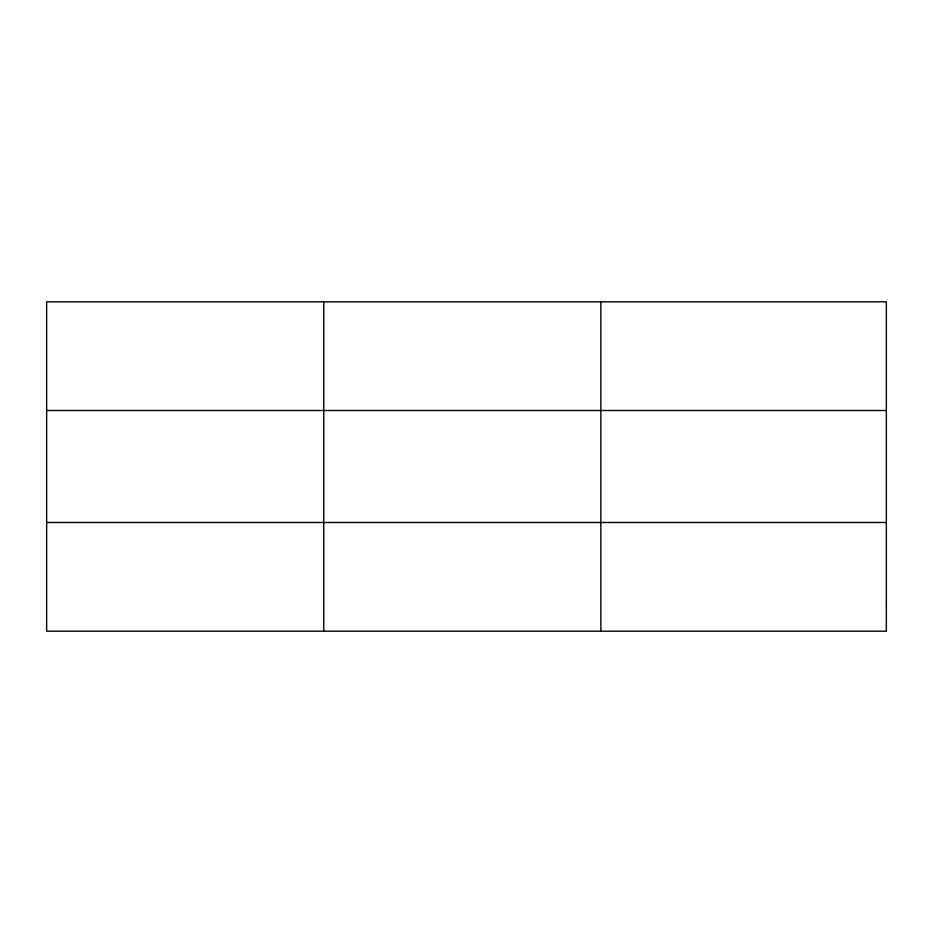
<?xml version="1.0" encoding="UTF-8"?>
<svg xmlns="http://www.w3.org/2000/svg" width="933" height="933" viewBox="0 0 933 933"><rect width="100%" height="100%" fill="white"/><g stroke="black" fill="none" stroke-linecap="round" stroke-linejoin="round"><path stroke-width="1.4" d="M323.751 301.814L323.751 631.186M600.852 301.814L600.852 631.186M46.65 410.508L886.35 410.508M46.65 522.492L886.35 522.492M886.35 604.013L886.35 631.186L46.65 631.186L46.65 301.814L886.35 301.814L886.35 604.013"/></g></svg>
